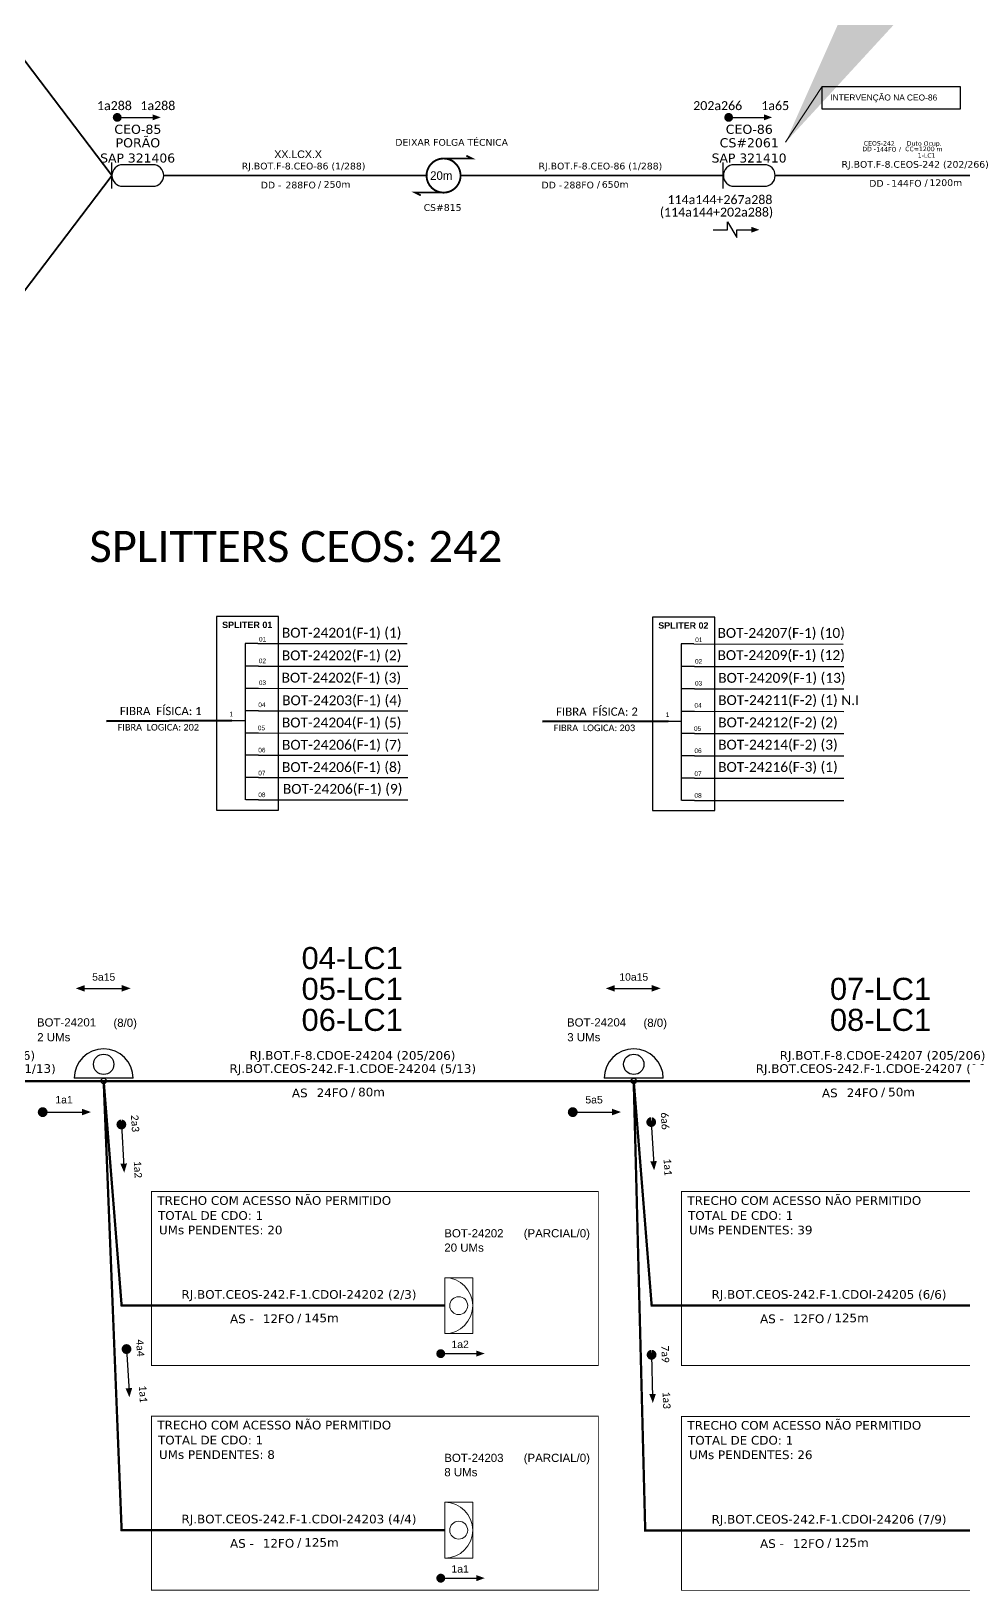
# Model space of a CAD drawing. Header units: millimetres. Extents: x -306105630 to -306105063, y 404252218 to 404252914.
# Drawn here: x -306105423.8 to -306105217, y 404252565.2 to 404252911.1 of the extents above; entities that cross this region are included whole.
import ezdxf
from ezdxf.enums import TextEntityAlignment as Align

# ---------------------------------------------------------------- set-up
doc = ezdxf.new("R2010")
doc.units = ezdxf.units.MM
doc.linetypes.add('ARILSUPP', pattern=[2.98, 1.42, -0.71, 0.14, -0.71])
for name, color, linetype, lineweight in [('10.4-Postes', 1, 'Continuous', 0), ("20.0-LEGENDA DOS CDO'S", 1, 'Continuous', 0), ('20.1-CDO_INTERIOR', 1, 'Continuous', 0), ('20.2-CDO_POSTE', 1, 'Continuous', 5), ('40.1-ETIQUETAS', 1, 'Continuous', 20)]:
    doc.layers.add(name, color=color, linetype=linetype, lineweight=lineweight)
for name, color, linetype in [('20.4-CEOS', 1, 'Continuous'), ('20.5-CABO AÉREO', 1, 'Continuous'), ('CAP a instalar', 1, 'Continuous'), ('label_cabos', 7, 'Continuous'), ('LC', 7, 'Continuous'), ('LC1', 3, 'Continuous'), ('SETA', 7, 'Continuous'), ('UNIFILAR', 7, 'Continuous')]:
    doc.layers.add(name, color=color, linetype=linetype)
doc.styles.add('ARIAL', font='arial.ttf')
doc.styles.add('ROMANS', font='romans.shx')
doc.styles.add('siredit', font='verdana.ttf')
doc.linetypes.add('FENCELINE1', pattern='A,0.25,-0.1,[133,ltypeshp.shx,S=0.1,R=0,X=-0.1,Y=0],-0.1,1', length=1.45)
doc.dimstyles.new('CL', dxfattribs={"dimtxt": 1, "dimasz": 2, "dimexe": 0.18, "dimexo": 0.0625, "dimgap": 0.09, "dimtad": 0, "dimdec": 0, "dimrnd": 1, "dimzin": 0, "dimdsep": 46, "dimtxsty": 'siredit', "dimblk": 'NONE', "dimcen": 0, "dimse1": 1, "dimse2": 1, "dimsd1": 1, "dimsd2": 1, "dimclrt": 7, "dimadec": 0, "dimazin": 0, "dimtfac": 1, "dimtdec": 0, "dimtofl": 0, "dimtmove": 0, "dimatfit": 3, "dimfxl": 0, "dimtolj": 1, "dimtzin": 0, "dimarcsym": 0})

# ---------------------------------------------------------------- blocks, each defined once
blk = doc.blocks.new('ETIQUETA_RS5F')
at = {"layer": '40.1-ETIQUETAS', "color": 0, "style": 'siredit'}
blk.add_text('/', height=1.5, dxfattribs=at).set_placement((1.58, -1.95), align=Align.MIDDLE_RIGHT)
for tag, p in [('ETIQUETA_R_SECUNDARIA', (1.21, 2.1)), ('ETIQUETA_R_PRIMARIA', (1.21, 4.1)), ('F_ATIVAS/F_MORTAS', (1.14, -4.24))]:
    blk.add_attdef(tag, text='', height=1.5, dxfattribs=at).set_placement(p, align=Align.MIDDLE_CENTER)
for tag, p in [('TIPO_CABO', (-6.58, -2.12)), ('CAP_CABO', (0.4, -2.09))]:
    blk.add_attdef(tag, text='', height=1.5, dxfattribs=at).set_placement(p, align=Align.MIDDLE_RIGHT)
blk.add_attdef('METROS', text='', height=1.5, dxfattribs=at).set_placement((2.14, -1.95), align=Align.MIDDLE_LEFT)
for tag, p in [('FUSÃO_1', (0.85, -8.39)), ('FUSÃO_2', (0.85, -10.6)), ('FUSÃO_3', (0.85, -12.93)), ('FUSÃO_4', (0.85, -15.14)), ('FUSÃO_5', (0.85, -17.16))]:
    blk.add_attdef(tag, text='', height=1.5, dxfattribs=at).set_placement(p, align=Align.CENTER)
blk = doc.blocks.new('CDOE POSTE_')
at = {"color": 1}
blk.add_line((12.92, -5.49), (-2.38, -5.49), dxfattribs=at)
for centre, radius in [((5.27, -1.86), 2.64), ((5.27, -6.2), 0.708)]:
    blk.add_circle(centre, radius, dxfattribs=at)
blk.add_arc((5.27, -5.49), 7.65, 0, 180, dxfattribs=at)
blk = doc.blocks.new('CDOE-TEXTO PADRÃO')
at = {"layer": "20.0-LEGENDA DOS CDO'S", "color": 0, "style": 'ARIAL'}
for tag, p in [('CDO_N', (0.49, 7.39)), ('SAP', (0.51, 1.67)), ('CORDOALHA', (0.5, 4.33)), ('SPLITER_1', (0.59, -0.91)), ('SPLITER_2', (0.6, -3.55)), ('(XX-XX_F)S', (0.54, -8.29)), ('(XX-XX_L)S', (0.55, -10.83)), ('UMS', (0.55, -13.15))]:
    blk.add_attdef(tag, p, '', height=1.7, rotation=0.118, dxfattribs=at)
blk.add_attdef('FIBRAS_UTILIZADAS', text='', height=1.7, rotation=0.118, dxfattribs=at).set_placement((19.77, 7.43), align=Align.CENTER)
blk = doc.blocks.new('SAN')
at = {"layer": 'SETA'}
blk.add_lwpolyline([(-2.58, 0), (6.02, 0)], dxfattribs=at)
for points in [[(-2.1, -0.66), (-3.93, 0), (-2.1, 0.67)], [(5.33, 0.68), (7.16, 0.01), (5.33, -0.65)]]:
    blk.add_solid(points, dxfattribs=at)
blk = doc.blocks.new('CDOI_INT')
at = {"layer": '20.1-CDO_INTERIOR', "color": 0, "lineweight": 18}
blk.add_lwpolyline([(4.25, -4.25), (4.25, 4.25), (0, 4.25), (0, -4.25)], close=True, dxfattribs=at)
blk.add_circle((2.12, 0), 1.36, dxfattribs=at)
blk.add_arc((0, 0), 4.25, 270, 90, dxfattribs=at)
at = {"layer": "20.0-LEGENDA DOS CDO'S", "color": 0, "style": 'ARIAL'}
for tag, p in [('CDO_N', (-0.08, 10.38)), ('SURVEY', (-0.08, 8.2)), ('SPLITER_1', (21.18, 10.38)), ('SPLITER_2', (21.19, 8.68)), ('SAP', (-0.08, 6.23)), ('1:XX', (5.94, -2.22)), ('UMS', (5.94, -4.24))]:
    blk.add_attdef(tag, p, '', height=1.36, dxfattribs=at)
blk.add_attdef('FIBRAS_UTILIZADAS', text='', height=1.36, dxfattribs=at).set_placement((15.34, 10.38), align=Align.CENTER)
blk = doc.blocks.new('_None')
blk = doc.blocks.new('Inst CB DT OCUP CFOA-SM-DD-S-144')
at = {"layer": 'label_cabos', "color": 0, "style": 'siredit'}
for tag, flags, p in [('ID_ATIVIDADE', 3, (1.31, 2.67)), ('FATOR', 1, (11.56, 2.55))]:
    blk.add_attdef(tag, text='', height=1, rotation=359.69, dxfattribs=dict(at, flags=flags)).set_placement(p, align=Align.MIDDLE_CENTER)
for tag, p in [('TIPO_CABO', (1.11, 0)), ('DESTINO_CABO', (3.13, 1.26)), ('CABO', (4.69, -0.05)), ('/', (7.71, -0.05)), ('LANCE', (10.41, 0.02)), ('TIPO_CABO', (13.11, 1.24)), ('UND', (16.46, 0)), ('FID', (13.65, -1.41))]:
    blk.add_attdef(tag, text='', height=1, rotation=359.69, dxfattribs=at).set_placement(p, align=Align.MIDDLE_CENTER)
blk.add_attdef('QTDE', (11.93, -0.45), '', height=1, rotation=359.69, dxfattribs=at)
blk = doc.blocks.new('*U31')
at = {"color": 3}
blk.add_lwpolyline([(0.0000405, 0.0000662), (0.0001936, 0.0000662), (0.0001936, 0.000041), (0.0000405, 0.000041)], close=True, dxfattribs=at)
at = {"color": 3, "style": 'ARIAL'}
blk.add_attdef('SERVIÇO_EM_EMENDA_EXIST', text='', height=0.00000666, dxfattribs=at).set_placement((0.0001321, 0.0000506), align=Align.RIGHT)
blk.add_attdef('FID', (0.0001344, 0.0000506), '', height=0.00000666, dxfattribs=at)
at = {"layer": '10.4-Postes', "lineweight": 0, "style": 'ROMANS'}
for tag, p, flags in [('ID_ATIVIDADE', (-0.0000068, -0.0000086), 3), ('QTDE', (-0.000006, -0.000014), 3), ('FATOR', (-0.0000019, -0.0000113), 1)]:
    blk.add_attdef(tag, p, '', height=0.00000209, dxfattribs=dict(at, flags=flags))
at = {"color": 3}
blk.add_leader([(-0.0000002, 0.0000042), (0.0000405, 0.0000662)], dimstyle='CL', override={"dimgap": 0.09, "dimtad": 0}, dxfattribs=at)

msp = doc.modelspace()

# ---------------------------------------------------------------- linework, layer by layer
at = {"color": 7, "linetype": 'Continuous'}
for p, q in [((-306105376.35, 404252775.33), (-306105376.35, 404252740.59)), ((-306105373.53, 404252775.33), (-306105376.35, 404252775.33)), ((-306105279.63, 404252775.19), (-306105279.63, 404252740.45)), ((-306105276.82, 404252775.19), (-306105279.63, 404252775.19)), ((-306105373.39, 404252770.3), (-306105376.2, 404252770.3)), ((-306105276.68, 404252770.17), (-306105279.49, 404252770.17)), ((-306105373.39, 404252765.35), (-306105376.2, 404252765.35)), ((-306105276.68, 404252765.21), (-306105279.49, 404252765.21)), ((-306105373.39, 404252760.37), (-306105376.2, 404252760.37)), ((-306105379.26, 404252758.19), (-306105376.36, 404252758.19)), ((-306105282.55, 404252758.05), (-306105279.64, 404252758.05)), ((-306105276.68, 404252760.24), (-306105279.49, 404252760.24)), ((-306105373.39, 404252755.44), (-306105376.2, 404252755.44)), ((-306105276.68, 404252755.31), (-306105279.49, 404252755.31)), ((-306105373.39, 404252750.51), (-306105376.2, 404252750.51)), ((-306105276.68, 404252750.37), (-306105279.49, 404252750.37)), ((-306105373.39, 404252745.56), (-306105376.2, 404252745.56)), ((-306105276.68, 404252745.42), (-306105279.49, 404252745.42)), ((-306105373.39, 404252740.62), (-306105376.2, 404252740.62)), ((-306105276.68, 404252740.48), (-306105279.49, 404252740.48))]:
    msp.add_line(p, q, dxfattribs=at)
at = {"color": 10, "linetype": 'Continuous'}
for p, q in [((-306105373.53, 404252775.33), (-306105340.43, 404252775.32)), ((-306105276.82, 404252775.19), (-306105243.72, 404252775.18)), ((-306105373.39, 404252770.3), (-306105340.29, 404252770.29)), ((-306105276.68, 404252770.17), (-306105243.58, 404252770.16)), ((-306105373.39, 404252765.36), (-306105340.29, 404252765.35)), ((-306105276.68, 404252765.22), (-306105243.58, 404252765.21)), ((-306105373.39, 404252760.38), (-306105340.29, 404252760.37)), ((-306105276.68, 404252760.25), (-306105243.58, 404252760.24)), ((-306105373.39, 404252755.45), (-306105340.29, 404252755.44)), ((-306105276.68, 404252755.32), (-306105243.58, 404252755.31)), ((-306105373.39, 404252750.52), (-306105340.29, 404252750.51)), ((-306105276.68, 404252750.38), (-306105243.58, 404252750.37)), ((-306105373.39, 404252745.57), (-306105340.29, 404252745.56)), ((-306105276.68, 404252745.43), (-306105243.58, 404252745.42)), ((-306105373.39, 404252740.62), (-306105340.29, 404252740.61)), ((-306105276.68, 404252740.48), (-306105243.58, 404252740.47))]:
    msp.add_line(p, q, dxfattribs=at)
at = {"color": 1, "linetype": 'Continuous', "lineweight": 60}
for p, q in [((-306105379.26, 404252758.19), (-306105407.09, 404252758.1)), ((-306105282.55, 404252758.05), (-306105310.38, 404252757.96))]:
    msp.add_line(p, q, dxfattribs=at)
at = {"color": 0, "const_width": 0.99}
for points in [[(-306105405.19, 404252892, 1), (-306105404.2, 404252892, 1)], [(-306105269.61, 404252892, 1), (-306105268.62, 404252892, 1)]]:
    msp.add_lwpolyline(points, format="xyb", close=True, dxfattribs=at)
at = {"color": 5, "const_width": 0.42}
msp.add_lwpolyline([(-306105332.33, 404252882.88, 1.000012), (-306105332.34, 404252875.32, 0.999978)], format="xyb", close=True, dxfattribs=at)
at = {"color": 5, "const_width": 0.394}
for points in [[(-306105332.34, 404252882.88), (-306105326.04, 404252882.88), (-306105327.3, 404252883.51)], [(-306105332.34, 404252875.32), (-306105338.64, 404252875.32), (-306105337.38, 404252874.69)]]:
    msp.add_lwpolyline(points, dxfattribs=at)
at = {"color": 0}
msp.add_lwpolyline([(-306105269.38, 404252867.08), (-306105269.38, 404252868.83), (-306105267.29, 404252865.33), (-306105267.28, 404252867.08)], dxfattribs=at)
at = {"color": 7}
for points in [[(-306105382.72, 404252738.36), (-306105368.9, 404252738.36), (-306105368.9, 404252781.29), (-306105382.72, 404252781.29)], [(-306105286.01, 404252738.23), (-306105272.18, 404252738.23), (-306105272.18, 404252781.15), (-306105286.01, 404252781.15)]]:
    msp.add_lwpolyline(points, close=True, dxfattribs=at)
for points, const_width in [([(-306105421.77, 404252671.34, 1), (-306105420.67, 404252671.34, 1)], 1.1), ([(-306105304.24, 404252671.34, 1), (-306105303.14, 404252671.34, 1)], 1.1), ([(-306105403.81, 404252669.15, 1), (-306105403.74, 404252668.05, 1)], 1.1), ([(-306105286.32, 404252669.68, 1), (-306105286.26, 404252668.59, 1)], 1.1), ([(-306105402.66, 404252619.33, 1), (-306105402.6, 404252618.23, 1)], 1.1), ([(-306105333.46, 404252617.77, 1), (-306105332.46, 404252617.77, 1)], 1), ([(-306105333.46, 404252617.77, 1), (-306105332.46, 404252617.77, 1)], 1), ([(-306105286.23, 404252618.07, 1), (-306105286.2, 404252616.97, 1)], 1.1), ([(-306105333.46, 404252567.96, 1), (-306105332.46, 404252567.96, 1)], 1), ([(-306105333.46, 404252567.96, 1), (-306105332.46, 404252567.96, 1)], 1)]:
    msp.add_lwpolyline(points, format="xyb", close=True, dxfattribs=dict(const_width=const_width))
at = {"color": 3, "const_width": 0.2}
for points in [[(-306105298.01, 404252615.12), (-306105397.1, 404252615.12), (-306105397.1, 404252653.72), (-306105298.01, 404252653.72)], [(-306105180.48, 404252615.12), (-306105279.57, 404252615.12), (-306105279.57, 404252653.72), (-306105180.48, 404252653.72)], [(-306105298.01, 404252565.3), (-306105397.1, 404252565.3), (-306105397.1, 404252603.9), (-306105298.01, 404252603.9)], [(-306105180.48, 404252565.26), (-306105279.57, 404252565.26), (-306105279.57, 404252603.85), (-306105180.48, 404252603.85)]]:
    msp.add_lwpolyline(points, close=True, dxfattribs=at)
at = {"layer": '20.4-CEOS', "color": 5}
for p, q in [((-306105396.77, 404252881.49), (-306105403.48, 404252881.49)), ((-306105261.19, 404252881.49), (-306105267.9, 404252881.49)), ((-306105396.77, 404252876.7), (-306105403.48, 404252876.7)), ((-306105261.19, 404252876.7), (-306105267.9, 404252876.7))]:
    msp.add_line(p, q, dxfattribs=at)
for points in [[(-306105405.87, 404252876.21), (-306105405.87, 404252881.98)], [(-306105270.3, 404252876.21), (-306105270.3, 404252881.98)]]:
    msp.add_lwpolyline(points, dxfattribs=at)
for centre, start, end in [((-306105403.48, 404252879.1), 90, 270), ((-306105396.77, 404252879.1), 270, 90), ((-306105267.9, 404252879.1), 90, 270), ((-306105261.19, 404252879.1), 270, 90)]:
    msp.add_arc(centre, 2.39, start, end, dxfattribs=at)
at = {"layer": '20.5-CABO AÉREO', "color": 7, "ltscale": 50, "const_width": 0.4}
for points in [[(-306105478.09, 404252910.92), (-306105430.01, 404252910.92), (-306105405.87, 404252879.1)], [(-306105478.09, 404252847.27), (-306105430.01, 404252847.27), (-306105405.87, 404252879.1)]]:
    msp.add_lwpolyline(points, dxfattribs=at)
at = {"layer": '20.5-CABO AÉREO', "color": 5, "ltscale": 50, "const_width": 0.4}
msp.add_lwpolyline([(-306105394.37, 404252879.1), (-306105336.12, 404252879.1)], dxfattribs=at)
at = {"layer": '40.1-ETIQUETAS', "color": 5, "const_width": 0.4}
msp.add_lwpolyline([(-306105328.56, 404252879.1), (-306105270.3, 404252879.1)], dxfattribs=at)
at = {"layer": '40.1-ETIQUETAS', "const_width": 0.4}
msp.add_lwpolyline([(-306105258.8, 404252879.1), (-306105200.57, 404252879.1)], dxfattribs=at)
at = {"layer": 'CAP a instalar', "linetype": 'FENCELINE1', "ltscale": 7, "const_width": 0.513}
for points in [[(-306105407.7, 404252678.24), (-306105483.35, 404252678.24)], [(-306105290.17, 404252678.24), (-306105407.7, 404252678.24)], [(-306105172.64, 404252678.24), (-306105290.17, 404252678.24)]]:
    msp.add_lwpolyline(points, dxfattribs=at)
at = {"layer": 'CAP a instalar', "color": 8, "linetype": 'FENCELINE1', "ltscale": 7, "const_width": 0.513}
for points in [[(-306105332.06, 404252628.42), (-306105403.72, 404252628.42), (-306105407.7, 404252678.24)], [(-306105332.06, 404252578.6), (-306105403.72, 404252578.6), (-306105407.7, 404252678.24)], [(-306105214.53, 404252628.42), (-306105286.19, 404252628.42), (-306105290.17, 404252678.24)], [(-306105214.53, 404252578.56), (-306105287.62, 404252578.56), (-306105290.17, 404252678.24)]]:
    msp.add_lwpolyline(points, dxfattribs=at)
at = {"layer": 'SETA', "color": 0}
for points in [[(-306105404.69, 404252892), (-306105396.18, 404252892)], [(-306105269.11, 404252892), (-306105260.6, 404252892)], [(-306105272.54, 404252867.08), (-306105269.38, 404252867.08)], [(-306105267.28, 404252867.08), (-306105264.12, 404252867.08)]]:
    msp.add_lwpolyline(points, dxfattribs=at)
at = {"layer": 'SETA'}
for points in [[(-306105421.22, 404252671.34), (-306105411.77, 404252671.34)], [(-306105303.69, 404252671.34), (-306105294.23, 404252671.34)], [(-306105403.77, 404252668.6), (-306105403.23, 404252659.16)], [(-306105286.29, 404252669.13), (-306105285.74, 404252659.69)], [(-306105402.63, 404252618.78), (-306105402.08, 404252609.34)], [(-306105332.96, 404252617.77), (-306105324.37, 404252617.77)], [(-306105332.96, 404252617.77), (-306105324.37, 404252617.77)], [(-306105286.22, 404252617.52), (-306105285.98, 404252608.07)], [(-306105332.96, 404252567.96), (-306105324.37, 404252567.96)], [(-306105332.96, 404252567.96), (-306105324.37, 404252567.96)]]:
    msp.add_lwpolyline(points, dxfattribs=at)
at = {"layer": 'SETA', "color": 0}
for points in [[(-306105396.86, 404252892.67), (-306105395.05, 404252892.01), (-306105396.86, 404252891.35)], [(-306105261.28, 404252892.67), (-306105259.47, 404252892.01), (-306105261.28, 404252891.35)], [(-306105264.12, 404252867.74), (-306105262.31, 404252867.08), (-306105264.12, 404252866.42)]]:
    msp.add_solid(points, dxfattribs=at)
at = {"layer": 'SETA'}
for points in [[(-306105412.52, 404252672.09), (-306105410.51, 404252671.36), (-306105412.52, 404252670.63)], [(-306105294.99, 404252672.09), (-306105292.98, 404252671.36), (-306105294.99, 404252670.63)], [(-306105402.53, 404252659.96), (-306105403.14, 404252657.91), (-306105403.99, 404252659.88)], [(-306105285.04, 404252660.49), (-306105285.65, 404252658.44), (-306105286.5, 404252660.41)], [(-306105325.06, 404252618.45), (-306105323.22, 404252617.79), (-306105325.06, 404252617.12)], [(-306105325.06, 404252618.45), (-306105323.22, 404252617.79), (-306105325.06, 404252617.12)], [(-306105401.38, 404252610.14), (-306105402, 404252608.09), (-306105402.84, 404252610.06)], [(-306105285.25, 404252608.85), (-306105285.93, 404252606.81), (-306105286.72, 404252608.81)], [(-306105325.06, 404252568.64), (-306105323.22, 404252567.97), (-306105325.06, 404252567.3)], [(-306105325.06, 404252568.64), (-306105323.22, 404252567.97), (-306105325.06, 404252567.3)]]:
    msp.add_solid(points, dxfattribs=at)

# ---------------------------------------------------------------- block references
at = {"color": 6, "lineweight": 0}
ref = msp.add_blockref('Inst CB DT OCUP CFOA-SM-DD-S-144', (-306105238.85, 404252884.97), dxfattribs=at)
ref.add_attrib('DESTINO_CABO', 'CEOS-242', dxfattribs={"layer": 'label_cabos', "color": 0, "height": 1, "rotation": 359.69, "style": 'siredit'}).set_placement((-306105235.72, 404252886.24), align=Align.MIDDLE_CENTER)
ref.add_attrib('TIPO_CABO', 'Duto Ocup.', dxfattribs={"layer": 'label_cabos', "color": 0, "height": 1, "rotation": 359.69, "style": 'siredit'}).set_placement((-306105225.75, 404252886.22), align=Align.MIDDLE_CENTER)
ref.add_attrib('/', '/', dxfattribs={"layer": 'label_cabos', "color": 0, "height": 1, "rotation": 359.69, "style": 'siredit'}).set_placement((-306105231.14, 404252884.92), align=Align.MIDDLE_CENTER)
ref.add_attrib('FID', '1-LC1', dxfattribs={"layer": 'label_cabos', "color": 0, "height": 1, "rotation": 359.69, "style": 'siredit'}).set_placement((-306105225.21, 404252883.56), align=Align.MIDDLE_CENTER)
ref.add_attrib('LANCE', 'CC=', dxfattribs={"layer": 'label_cabos', "color": 0, "height": 1, "rotation": 359.69, "style": 'siredit'}).set_placement((-306105228.45, 404252885), align=Align.MIDDLE_CENTER)
ref.add_attrib('UND', 'm', dxfattribs={"layer": 'label_cabos', "color": 0, "height": 1, "rotation": 359.69, "style": 'siredit'}).set_placement((-306105222.39, 404252884.98), align=Align.MIDDLE_CENTER)
ref.add_attrib('CABO', '144FO', dxfattribs={"layer": 'label_cabos', "color": 0, "height": 1, "rotation": 359.69, "style": 'siredit'}).set_placement((-306105234.17, 404252884.92), align=Align.MIDDLE_CENTER)
ref.add_attrib('TIPO_CABO', 'DD - ', dxfattribs={"layer": 'label_cabos', "color": 0, "height": 1, "rotation": 359.69, "style": 'siredit'}).set_placement((-306105237.74, 404252884.97), align=Align.MIDDLE_CENTER)
ref.add_attrib('QTDE', '1200', (-306105226.93, 404252884.52), dxfattribs={"layer": 'label_cabos', "color": 0, "height": 1, "rotation": 359.69, "style": 'siredit'})
at = {"layer": '20.1-CDO_INTERIOR', "color": 8, "ltscale": 11}
ref = msp.add_blockref('CDOI_INT', (-306105332.06, 404252628.42), dxfattribs=dict(at, xscale=1.458499505982035, yscale=1.458499505982035, zscale=1.458499505982035))
ref.add_attrib('CDO_N', 'BOT-24202', (-306105332.18, 404252643.56), dxfattribs={"layer": "20.0-LEGENDA DOS CDO'S", "color": 0, "height": 1.82, "style": 'ARIAL'})
ref.add_attrib('FIBRAS_UTILIZADAS', '       (PARCIAL/0)', dxfattribs={"layer": "20.0-LEGENDA DOS CDO'S", "color": 0, "height": 1.82, "style": 'ARIAL'}).set_placement((-306105309.69, 404252643.56), align=Align.CENTER)
ref.add_attrib('SURVEY', '20 UMs', (-306105332.17, 404252640.38), dxfattribs={"layer": "20.0-LEGENDA DOS CDO'S", "color": 0, "height": 1.82, "style": 'ARIAL'})
ref = msp.add_blockref('CDOI_INT', (-306105332.06, 404252578.6), dxfattribs=dict(at, xscale=1.458499505982035, yscale=1.458499505982035, zscale=1.458499505982035))
ref.add_attrib('CDO_N', 'BOT-24203', (-306105332.18, 404252593.74), dxfattribs={"layer": "20.0-LEGENDA DOS CDO'S", "color": 0, "height": 1.82, "style": 'ARIAL'})
ref.add_attrib('FIBRAS_UTILIZADAS', '       (PARCIAL/0)', dxfattribs={"layer": "20.0-LEGENDA DOS CDO'S", "color": 0, "height": 1.82, "style": 'ARIAL'}).set_placement((-306105309.69, 404252593.74), align=Align.CENTER)
ref.add_attrib('SURVEY', '8 UMs', (-306105332.17, 404252590.56), dxfattribs={"layer": "20.0-LEGENDA DOS CDO'S", "color": 0, "height": 1.82, "style": 'ARIAL'})
at = {"layer": '20.2-CDO_POSTE'}
ref = msp.add_blockref('CDOE-TEXTO PADRÃO', (-306105414.7, 404252678.16), dxfattribs=dict(at, xscale=1.069200003147125, yscale=1.069200003147125, zscale=1.069200003147125))
ref.add_attrib('CDO_N', 'BOT-24201', (-306105422.5, 404252690.33), dxfattribs={"layer": "20.0-LEGENDA DOS CDO'S", "color": 0, "height": 1.817, "rotation": 0.118, "style": 'ARIAL'})
ref.add_attrib('CORDOALHA', '2 UMs', (-306105422.43, 404252687.05), dxfattribs={"layer": "20.0-LEGENDA DOS CDO'S", "color": 0, "height": 1.817, "rotation": 0.118, "style": 'ARIAL'})
ref.add_attrib('FIBRAS_UTILIZADAS', '       (8/0)', dxfattribs={"layer": "20.0-LEGENDA DOS CDO'S", "color": 0, "height": 1.8175, "rotation": 0.118, "style": 'ARIAL'}).set_placement((-306105405.4, 404252690.25), align=Align.CENTER)
ref = msp.add_blockref('CDOE-TEXTO PADRÃO', (-306105297.17, 404252678.16), dxfattribs=dict(at, xscale=1.069200003147125, yscale=1.069200003147125, zscale=1.069200003147125))
ref.add_attrib('CDO_N', 'BOT-24204', (-306105304.97, 404252690.33), dxfattribs={"layer": "20.0-LEGENDA DOS CDO'S", "color": 0, "height": 1.817, "rotation": 0.118, "style": 'ARIAL'})
ref.add_attrib('CORDOALHA', '3 UMs', (-306105304.9, 404252687.05), dxfattribs={"layer": "20.0-LEGENDA DOS CDO'S", "color": 0, "height": 1.817, "rotation": 0.118, "style": 'ARIAL'})
ref.add_attrib('FIBRAS_UTILIZADAS', '       (8/0)', dxfattribs={"layer": "20.0-LEGENDA DOS CDO'S", "color": 0, "height": 1.8175, "rotation": 0.118, "style": 'ARIAL'}).set_placement((-306105287.87, 404252690.25), align=Align.CENTER)
at = {"layer": '40.1-ETIQUETAS'}
ref = msp.add_blockref('ETIQUETA_RS5F', (-306105447.19, 404252678.31), dxfattribs=dict(at, xscale=1.283039983498747, yscale=1.283039983498747, zscale=1.283039983498747))
ref.add_attrib('ETIQUETA_R_PRIMARIA', 'RJ.BOT.F-8.CDOE-24201 (205/206)', dxfattribs={"color": 0, "height": 1.9246, "style": 'siredit'}).set_placement((-306105445.72, 404252683.92), align=Align.MIDDLE_CENTER)
ref.add_attrib('ETIQUETA_R_SECUNDARIA', 'RJ.BOT.CEOS-242.F-1.CDOE-24201 (1/13)', dxfattribs={"color": 0, "height": 1.9246, "style": 'siredit'}).set_placement((-306105445.67, 404252681.01), align=Align.MIDDLE_CENTER)
ref.add_attrib('TIPO_CABO', 'AS', dxfattribs={"color": 0, "height": 1.925, "style": 'siredit'}).set_placement((-306105455.68, 404252675.6), align=Align.MIDDLE_RIGHT)
ref.add_attrib('CAP_CABO', '24FO', dxfattribs={"color": 0, "height": 1.925, "style": 'siredit'}).set_placement((-306105446.72, 404252675.63), align=Align.MIDDLE_RIGHT)
ref.add_attrib('METROS', '125m', dxfattribs={"color": 0, "height": 1.925, "style": 'siredit'}).set_placement((-306105444.48, 404252675.8), align=Align.MIDDLE_LEFT)
ref = msp.add_blockref('ETIQUETA_RS5F', (-306105353.99, 404252678.31), dxfattribs=dict(at, xscale=1.283039983498747, yscale=1.283039983498747, zscale=1.283039983498747))
ref.add_attrib('ETIQUETA_R_PRIMARIA', 'RJ.BOT.F-8.CDOE-24204 (205/206)', dxfattribs={"color": 0, "height": 1.9246, "style": 'siredit'}).set_placement((-306105352.52, 404252683.92), align=Align.MIDDLE_CENTER)
ref.add_attrib('ETIQUETA_R_SECUNDARIA', 'RJ.BOT.CEOS-242.F-1.CDOE-24204 (5/13)', dxfattribs={"color": 0, "height": 1.9246, "style": 'siredit'}).set_placement((-306105352.47, 404252681.01), align=Align.MIDDLE_CENTER)
ref.add_attrib('TIPO_CABO', 'AS', dxfattribs={"color": 0, "height": 1.925, "style": 'siredit'}).set_placement((-306105362.48, 404252675.6), align=Align.MIDDLE_RIGHT)
ref.add_attrib('CAP_CABO', '24FO', dxfattribs={"color": 0, "height": 1.925, "style": 'siredit'}).set_placement((-306105353.52, 404252675.63), align=Align.MIDDLE_RIGHT)
ref.add_attrib('METROS', '80m', dxfattribs={"color": 0, "height": 1.925, "style": 'siredit'}).set_placement((-306105351.28, 404252675.8), align=Align.MIDDLE_LEFT)
ref = msp.add_blockref('ETIQUETA_RS5F', (-306105236.46, 404252678.31), dxfattribs=dict(at, xscale=1.283039983498747, yscale=1.283039983498747, zscale=1.283039983498747))
ref.add_attrib('ETIQUETA_R_PRIMARIA', 'RJ.BOT.F-8.CDOE-24207 (205/206)', dxfattribs={"color": 0, "height": 1.9246, "style": 'siredit'}).set_placement((-306105234.99, 404252683.92), align=Align.MIDDLE_CENTER)
ref.add_attrib('ETIQUETA_R_SECUNDARIA', 'RJ.BOT.CEOS-242.F-1.CDOE-24207 (10/13)', dxfattribs={"color": 0, "height": 1.9246, "style": 'siredit'}).set_placement((-306105234.94, 404252681.01), align=Align.MIDDLE_CENTER)
ref.add_attrib('TIPO_CABO', 'AS', dxfattribs={"color": 0, "height": 1.925, "style": 'siredit'}).set_placement((-306105244.95, 404252675.6), align=Align.MIDDLE_RIGHT)
ref.add_attrib('CAP_CABO', '24FO', dxfattribs={"color": 0, "height": 1.925, "style": 'siredit'}).set_placement((-306105235.99, 404252675.63), align=Align.MIDDLE_RIGHT)
ref.add_attrib('METROS', '50m', dxfattribs={"color": 0, "height": 1.925, "style": 'siredit'}).set_placement((-306105233.75, 404252675.8), align=Align.MIDDLE_LEFT)
at = {"layer": '40.1-ETIQUETAS', "color": 8}
ref = msp.add_blockref('ETIQUETA_RS5F', (-306105365.92, 404252628.2), dxfattribs=dict(at, xscale=1.283039983498747, yscale=1.283039983498747, zscale=1.283039983498747))
ref.add_attrib('ETIQUETA_R_SECUNDARIA', 'RJ.BOT.CEOS-242.F-1.CDOI-24202 (2/3)', dxfattribs={"color": 0, "height": 1.9246, "style": 'siredit'}).set_placement((-306105364.4, 404252630.9), align=Align.MIDDLE_CENTER)
ref.add_attrib('TIPO_CABO', 'AS -', dxfattribs={"color": 0, "height": 1.925, "style": 'siredit'}).set_placement((-306105374.41, 404252625.49), align=Align.MIDDLE_RIGHT)
ref.add_attrib('CAP_CABO', '12FO', dxfattribs={"color": 0, "height": 1.925, "style": 'siredit'}).set_placement((-306105365.45, 404252625.52), align=Align.MIDDLE_RIGHT)
ref.add_attrib('METROS', '145m', dxfattribs={"color": 0, "height": 1.925, "style": 'siredit'}).set_placement((-306105363.21, 404252625.7), align=Align.MIDDLE_LEFT)
ref = msp.add_blockref('ETIQUETA_RS5F', (-306105248.39, 404252628.2), dxfattribs=dict(at, xscale=1.283039983498747, yscale=1.283039983498747, zscale=1.283039983498747))
ref.add_attrib('ETIQUETA_R_SECUNDARIA', 'RJ.BOT.CEOS-242.F-1.CDOI-24205 (6/6)', dxfattribs={"color": 0, "height": 1.9246, "style": 'siredit'}).set_placement((-306105246.87, 404252630.9), align=Align.MIDDLE_CENTER)
ref.add_attrib('TIPO_CABO', 'AS -', dxfattribs={"color": 0, "height": 1.925, "style": 'siredit'}).set_placement((-306105256.88, 404252625.49), align=Align.MIDDLE_RIGHT)
ref.add_attrib('CAP_CABO', '12FO', dxfattribs={"color": 0, "height": 1.925, "style": 'siredit'}).set_placement((-306105247.92, 404252625.52), align=Align.MIDDLE_RIGHT)
ref.add_attrib('METROS', '125m', dxfattribs={"color": 0, "height": 1.925, "style": 'siredit'}).set_placement((-306105245.68, 404252625.7), align=Align.MIDDLE_LEFT)
ref = msp.add_blockref('ETIQUETA_RS5F', (-306105365.92, 404252578.38), dxfattribs=dict(at, xscale=1.283039983498747, yscale=1.283039983498747, zscale=1.283039983498747))
ref.add_attrib('ETIQUETA_R_SECUNDARIA', 'RJ.BOT.CEOS-242.F-1.CDOI-24203 (4/4)', dxfattribs={"color": 0, "height": 1.9246, "style": 'siredit'}).set_placement((-306105364.4, 404252581.08), align=Align.MIDDLE_CENTER)
ref.add_attrib('TIPO_CABO', 'AS -', dxfattribs={"color": 0, "height": 1.925, "style": 'siredit'}).set_placement((-306105374.41, 404252575.67), align=Align.MIDDLE_RIGHT)
ref.add_attrib('CAP_CABO', '12FO', dxfattribs={"color": 0, "height": 1.925, "style": 'siredit'}).set_placement((-306105365.45, 404252575.7), align=Align.MIDDLE_RIGHT)
ref.add_attrib('METROS', '125m', dxfattribs={"color": 0, "height": 1.925, "style": 'siredit'}).set_placement((-306105363.21, 404252575.88), align=Align.MIDDLE_LEFT)
ref = msp.add_blockref('ETIQUETA_RS5F', (-306105248.39, 404252578.34), dxfattribs=dict(at, xscale=1.283039983498747, yscale=1.283039983498747, zscale=1.283039983498747))
ref.add_attrib('ETIQUETA_R_SECUNDARIA', 'RJ.BOT.CEOS-242.F-1.CDOI-24206 (7/9)', dxfattribs={"color": 0, "height": 1.9246, "style": 'siredit'}).set_placement((-306105246.87, 404252581.04), align=Align.MIDDLE_CENTER)
ref.add_attrib('TIPO_CABO', 'AS -', dxfattribs={"color": 0, "height": 1.925, "style": 'siredit'}).set_placement((-306105256.88, 404252575.63), align=Align.MIDDLE_RIGHT)
ref.add_attrib('CAP_CABO', '12FO', dxfattribs={"color": 0, "height": 1.925, "style": 'siredit'}).set_placement((-306105247.92, 404252575.65), align=Align.MIDDLE_RIGHT)
ref.add_attrib('METROS', '125m', dxfattribs={"color": 0, "height": 1.925, "style": 'siredit'}).set_placement((-306105245.68, 404252575.83), align=Align.MIDDLE_LEFT)
at = {"layer": 'label_cabos', "color": 0, "lineweight": 0, "xscale": 199999.9999999376, "yscale": 199999.9999999367, "zscale": 199999.9999999376}
msp.add_blockref('*U31', (-306105256.47, 404252885.63), dxfattribs=at).add_auto_attribs({'SERVIÇO_EM_EMENDA_EXIST': 'INTERVENÇÃO NA', 'FID': 'CEO-86'})
at = {"layer": 'label_cabos', "xscale": 0.8553599894046784, "yscale": 0.8553599894046784, "zscale": 0.85536}
for p in [(-306105412.21, 404252683.54), (-306105294.67, 404252683.54)]:
    msp.add_blockref('CDOE POSTE_', p, dxfattribs=at)
at = {"layer": 'UNIFILAR', "color": 5, "lineweight": -3, "xscale": 1.1, "yscale": 1.1, "zscale": 1.1}
for p in [(-306105409.58, 404252698.79), (-306105292.05, 404252698.79)]:
    msp.add_blockref('SAN', p, dxfattribs=at)

# ---------------------------------------------------------------- texts
at = {"color": 5}
msp.add_text('20m', height=1.89, dxfattribs=at).set_placement((-306105335.31, 404252878.15))
at = {"style": 'ARIAL'}
for s, p in [('5a15', (-306105407.69, 404252700.5)), ('10a15', (-306105290.16, 404252700.5)), ('1a1', (-306105416.49, 404252673.27)), ('5a5', (-306105298.96, 404252673.27)), ('1a2', (-306105328.66, 404252619.01)), ('1a1', (-306105328.66, 404252569.19))]:
    msp.add_text(s, height=1.65, dxfattribs=at).set_placement(p, align=Align.CENTER)
at = {"color": 3, "style": 'siredit'}
for s, p in [('TRECHO COM ACESSO NÃO PERMITIDO', (-306105395.79, 404252650.77)), ('TRECHO COM ACESSO NÃO PERMITIDO', (-306105278.26, 404252650.77)), ('TOTAL DE CDO: 1', (-306105395.66, 404252647.45)), ('UMs PENDENTES: 20', (-306105395.44, 404252644.23)), ('TOTAL DE CDO: 1', (-306105278.13, 404252647.45)), ('UMs PENDENTES: 39', (-306105277.91, 404252644.23)), ('TRECHO COM ACESSO NÃO PERMITIDO', (-306105395.79, 404252600.95)), ('TRECHO COM ACESSO NÃO PERMITIDO', (-306105278.26, 404252600.9)), ('TOTAL DE CDO: 1', (-306105395.66, 404252597.63)), ('TOTAL DE CDO: 1', (-306105278.13, 404252597.59)), ('UMs PENDENTES: 8', (-306105395.44, 404252594.41)), ('UMs PENDENTES: 26', (-306105277.91, 404252594.37))]:
    msp.add_text(s, height=1.9246, dxfattribs=at).set_placement(p)
at = {"color": 5, "char_height": 1.98, "width": 25.1052, "attachment_point": 5}
for s, insert in [('{\\fCalibri|b0|i0|c0|p34;\\C7;1a288}', (-306105405.32, 404252894.6)), ('{\\fCalibri|b0|i0|c0|p34;(114a144+202a288)}', (-306105271.81, 404252870.78))]:
    msp.add_mtext(s, dxfattribs=dict(at, insert=insert))
at = {"color": 0, "char_height": 1.98, "width": 25.1052, "attachment_point": 5}
for s, insert in [('{\\fCalibri|b0|i0|c0|p34;\\C7;1a288}', (-306105395.69, 404252894.6)), ('{\\fCalibri|b0|i0|c0|p34;\\C7;202a266}', (-306105271.55, 404252894.6)), ('{\\fCalibri|b0|i0|c0|p34;\\C7;1a65}', (-306105258.8, 404252894.6)), ('{\\fCalibri|b0|i0|c0|p34;\\C1;114a144+267a288}', (-306105271.05, 404252873.75))]:
    msp.add_mtext(s, dxfattribs=dict(at, insert=insert))
for s, insert, char_height, width, attachment_point in [('{\\fCalibri|b0|i0|c0|p34;\\C7;SPLITTERS CEOS: 242}', (-306105365.09, 404252796.77), 6.912, 105.3328, 5), ('{\\fArial|b1|i0|c0|p34;\\H1x;\\C10;SPLITER 01}', (-306105375.87, 404252779.42), 1.4202, 13.824, 5), ('{\\fCalibri|b0|i0|c0|p34;\\C7;BOT-24201(F-1) (1)}', (-306105368.19, 404252777.45), 2.1945, 54.0165, 4), ('{\\fArial|b1|i0|c0|p34;\\C10;SPLITER 02}', (-306105279.16, 404252779.29), 1.4202, 13.2975, 5), ('{\\fCalibri|b0|i0|c0|p34;\\C7;BOT-24207(F-1) (10)}', (-306105271.59, 404252777.41), 2.1945, 57.1268, 4), ('\\C7;\\fArial|b0|i0|;\\H1.0273588255048;01 ', (-306105372.46, 404252776.24), 1.4202, 2.8482, 5), ('\\C7;\\fArial|b0|i0|;\\H1.0273588255048;01 ', (-306105275.74, 404252776.11), 1.4202, 2.8482, 5), ('{\\fCalibri|b0|i0|c0|p34;\\C7;BOT-24209(F-1) (12)}', (-306105271.59, 404252772.48), 2.1945, 57.1268, 4), ('\\C7;\\fArial|b0|i0|;\\H1.0273588255048;02 ', (-306105372.5, 404252771.44), 1.4202, 3.0066, 5), ('{\\fCalibri|b0|i0|c0|p34;\\C7;BOT-24202(F-1) (2)}', (-306105368.2, 404252772.42), 2.1945, 53.6871, 4), ('\\C7;\\fArial|b0|i0|;\\H1.0273588255048;02 ', (-306105275.78, 404252771.31), 1.4202, 3.0066, 5), ('{\\fCalibri|b0|i0|c0|p34;\\C7;BOT-24202(F-1) (3)}', (-306105368.26, 404252767.48), 2.1945, 53.6871, 4), ('{\\fCalibri|b0|i0|c0|p34;\\C7;BOT-24209(F-1) (13)}', (-306105271.44, 404252767.44), 2.1945, 57.1268, 4), ('\\C7;\\fArial|b0|i0|;\\H1.0273588255048;03 ', (-306105372.5, 404252766.6), 1.4202, 2.7648, 5), ('{\\fCalibri|b0|i0|c0|p34;\\C7;BOT-24203(F-1) (4)}', (-306105368.13, 404252762.46), 2.1945, 79.0298, 4), ('\\C7;\\fArial|b0|i0|;\\H1.0273588255048;03 ', (-306105275.78, 404252766.47), 1.4202, 2.7648, 5), ('{\\fCalibri|b0|i0|c0|p34;\\C7;BOT-24211(F-2) (1) N.I}', (-306105271.45, 404252762.5), 2.1945, 57.1268, 4), ('{\\fCalibri|b0|i0|c0|p34;\\C7;FIBRA  FÍSICA: 1}', (-306105395.04, 404252760.31), 1.8288, 27.648, 5), ('\\C7;\\fArial|b0|i0|;\\H1.0273588255048;04 ', (-306105372.62, 404252761.69), 1.4202, 3.0066, 5), ('{\\fCalibri|b0|i0|c0|p34;\\C7;FIBRA  FÍSICA: 2}', (-306105298.32, 404252760.17), 1.8288, 27.648, 5), ('\\C7;\\fArial|b0|i0|;\\H1.0273588255048;04 ', (-306105275.9, 404252761.55), 1.4202, 3.0066, 5), ('{\\fCalibri|b0|i0|c0|p34;\\C7;FIBRA  LOGICA: 202}', (-306105395.59, 404252756.71), 1.4631, 27.648, 5), ('\\C7;\\fArial|b0|i0|;\\H1.0273588255048;1', (-306105379.4, 404252759.65), 1.4202, 1.4067, 5), ('\\C7;\\fArial|b0|i0|;\\H1.0273588255048;05 ', (-306105372.72, 404252756.56), 1.4202, 3.6978, 5), ('{\\fCalibri|b0|i0|c0|p34;\\C7;BOT-24204(F-1) (5)}', (-306105368.19, 404252757.53), 2.1945, 79.0298, 4), ('{\\fCalibri|b0|i0|c0|p34;\\C7;FIBRA  LOGICA: 203}', (-306105298.88, 404252756.58), 1.4631, 27.648, 5), ('\\C7;\\fArial|b0|i0|;\\H1.0273588255048;1', (-306105282.68, 404252759.51), 1.4202, 1.4067, 5), ('\\C7;\\fArial|b0|i0|;\\H1.0273588255048;05 ', (-306105276.01, 404252756.42), 1.4202, 3.6978, 5), ('{\\fCalibri|b0|i0|c0|p34;\\C7;BOT-24212(F-2) (2)}', (-306105271.44, 404252757.55), 2.1945, 57.1268, 4), ('{\\fCalibri|b0|i0|c0|p34;\\C7;BOT-24206(F-1) (7)}', (-306105368.16, 404252752.59), 2.1945, 58.1735, 4), ('{\\fCalibri|b0|i0|c0|p34;\\C7;BOT-24214(F-2) (3)}', (-306105271.45, 404252752.62), 2.1945, 57.1268, 4), ('\\C7;\\fArial|b0|i0|;\\H1.0273588255048;06 ', (-306105372.62, 404252751.65), 1.4202, 3.0066, 5), ('\\C7;\\fArial|b0|i0|;\\H1.0273588255048;06 ', (-306105275.9, 404252751.51), 1.4202, 3.0066, 5), ('\\C7;\\fArial|b0|i0|;\\H1.0273588255048;07 ', (-306105372.62, 404252746.56), 1.4202, 3.0066, 5), ('{\\fCalibri|b0|i0|c0|p34;\\C7;BOT-24206(F-1) (8)}', (-306105368.17, 404252747.64), 2.1945, 77.5671, 4), ('\\C7;\\fArial|b0|i0|;\\H1.0273588255048;07 ', (-306105275.9, 404252746.42), 1.4202, 3.0066, 5), ('{\\fCalibri|b0|i0|c0|p34;\\C7;BOT-24216(F-3) (1)}', (-306105271.45, 404252747.67), 2.1945, 57.1268, 4), ('{\\fCalibri|b0|i0|c0|p34;\\C7;BOT-24206(F-1) (9)}', (-306105367.97, 404252742.81), 2.1945, 57.1268, 4), ('\\C7;\\fArial|b0|i0|;\\H1.0273588255048;08 ', (-306105372.62, 404252741.72), 1.4202, 3.0066, 5), ('\\C7;\\fArial|b0|i0|;\\H1.0273588255048;08 ', (-306105275.9, 404252741.58), 1.4202, 3.0066, 5)]:
    msp.add_mtext(s, dxfattribs=dict(insert=insert, char_height=char_height, width=width, attachment_point=attachment_point))
at = {"char_height": 1.65, "width": 27.8947, "attachment_point": 5}
for s, insert, rotation in [('{\\fCalibri|b0|i0|c0|p34;\\C7;2a3}', (-306105400.73, 404252668.84), 273.3058), ('{\\fCalibri|b0|i0|c0|p34;\\C7;6a6}', (-306105283.25, 404252669.38), 273.3058), ('{\\fCalibri|b0|i0|c0|p34;\\C7;1a2}', (-306105400.11, 404252658.62), 273.3058), ('{\\fCalibri|b0|i0|c0|p34;\\C7;1a1}', (-306105282.62, 404252659.15), 273.3058), ('{\\fCalibri|b0|i0|c0|p34;\\C7;4a4}', (-306105399.59, 404252619.03), 273.3058), ('{\\fCalibri|b0|i0|c0|p34;\\C7;7a9}', (-306105283.17, 404252617.67), 271.4481), ('{\\fCalibri|b0|i0|c0|p34;\\C7;1a1}', (-306105398.96, 404252608.8), 273.3058), ('{\\fCalibri|b0|i0|c0|p34;\\C7;1a3}', (-306105282.88, 404252607.43), 271.4481)]:
    msp.add_mtext(s, dxfattribs=dict(at, insert=insert, rotation=rotation))
at = {"layer": '20.4-CEOS', "color": 7, "style": 'siredit'}
for s, height, p in [('CEO-85', 2.028, (-306105400.12, 404252889.37)), ('CEO-86', 2.028, (-306105264.55, 404252889.37)), ('PORÃO', 2.028, (-306105400.12, 404252886.37)), ('CS#2061', 2.028, (-306105264.55, 404252886.37)), ('SAP 321406', 2, (-306105400.17, 404252882.99)), ('SAP 321410', 2, (-306105264.59, 404252882.99))]:
    msp.add_text(s, height=height, dxfattribs=at).set_placement(p, align=Align.MIDDLE_CENTER)
at = {"layer": '40.1-ETIQUETAS', "color": 0, "style": 'siredit'}
for s, p in [('DEIXAR FOLGA TÉCNICA', (-306105330.54, 404252886.46)), ('RJ.BOT.F-8.CEO-86 (1/288)', (-306105363.38, 404252881.2)), ('RJ.BOT.F-8.CEO-86 (1/288)', (-306105297.56, 404252881.2)), ('RJ.BOT.F-8.CEOS-242 (202/266)', (-306105227.77, 404252881.58)), ('CS#815', (-306105332.55, 404252872.01))]:
    msp.add_text(s, height=1.5, dxfattribs=at).set_placement(p, align=Align.MIDDLE_CENTER)
for s, p in [('250m', (-306105358.92, 404252877.14)), ('650m', (-306105297.25, 404252877.14)), ('1200m', (-306105224.59, 404252877.52))]:
    msp.add_text(s, height=1.5, dxfattribs=at).set_placement(p, align=Align.MIDDLE_LEFT)
for s, p in [('DD - ', (-306105232.72, 404252877.36)), ('144FO', (-306105226.34, 404252877.38)), ('/', (-306105224.98, 404252877.52)), ('DD - ', (-306105367.64, 404252876.98)), ('288FO', (-306105360.66, 404252877)), ('/', (-306105359.48, 404252877.14)), ('DD - ', (-306105305.38, 404252876.98)), ('288FO', (-306105299, 404252877)), ('/', (-306105297.64, 404252877.14))]:
    msp.add_text(s, height=1.5, dxfattribs=at).set_placement(p, align=Align.MIDDLE_RIGHT)
at = {"layer": 'LC', "color": 3, "linetype": 'ARILSUPP', "style": 'ARIAL'}
msp.add_text('XX.LCX.X', height=1.68, dxfattribs=at).set_placement((-306105364.59, 404252883.83), align=Align.MIDDLE_CENTER)
at = {"layer": 'LC1', "linetype": 'ARILSUPP', "style": 'ARIAL'}
for s, p in [('04-LC1', (-306105352.6, 404252705.52)), ('05-LC1', (-306105352.6, 404252698.69)), ('07-LC1', (-306105235.44, 404252698.69)), ('06-LC1', (-306105352.6, 404252691.81)), ('08-LC1', (-306105235.44, 404252691.81))]:
    msp.add_text(s, height=4.9, dxfattribs=at).set_placement(p, align=Align.MIDDLE_CENTER)

doc.saveas('drawing.dxf')
